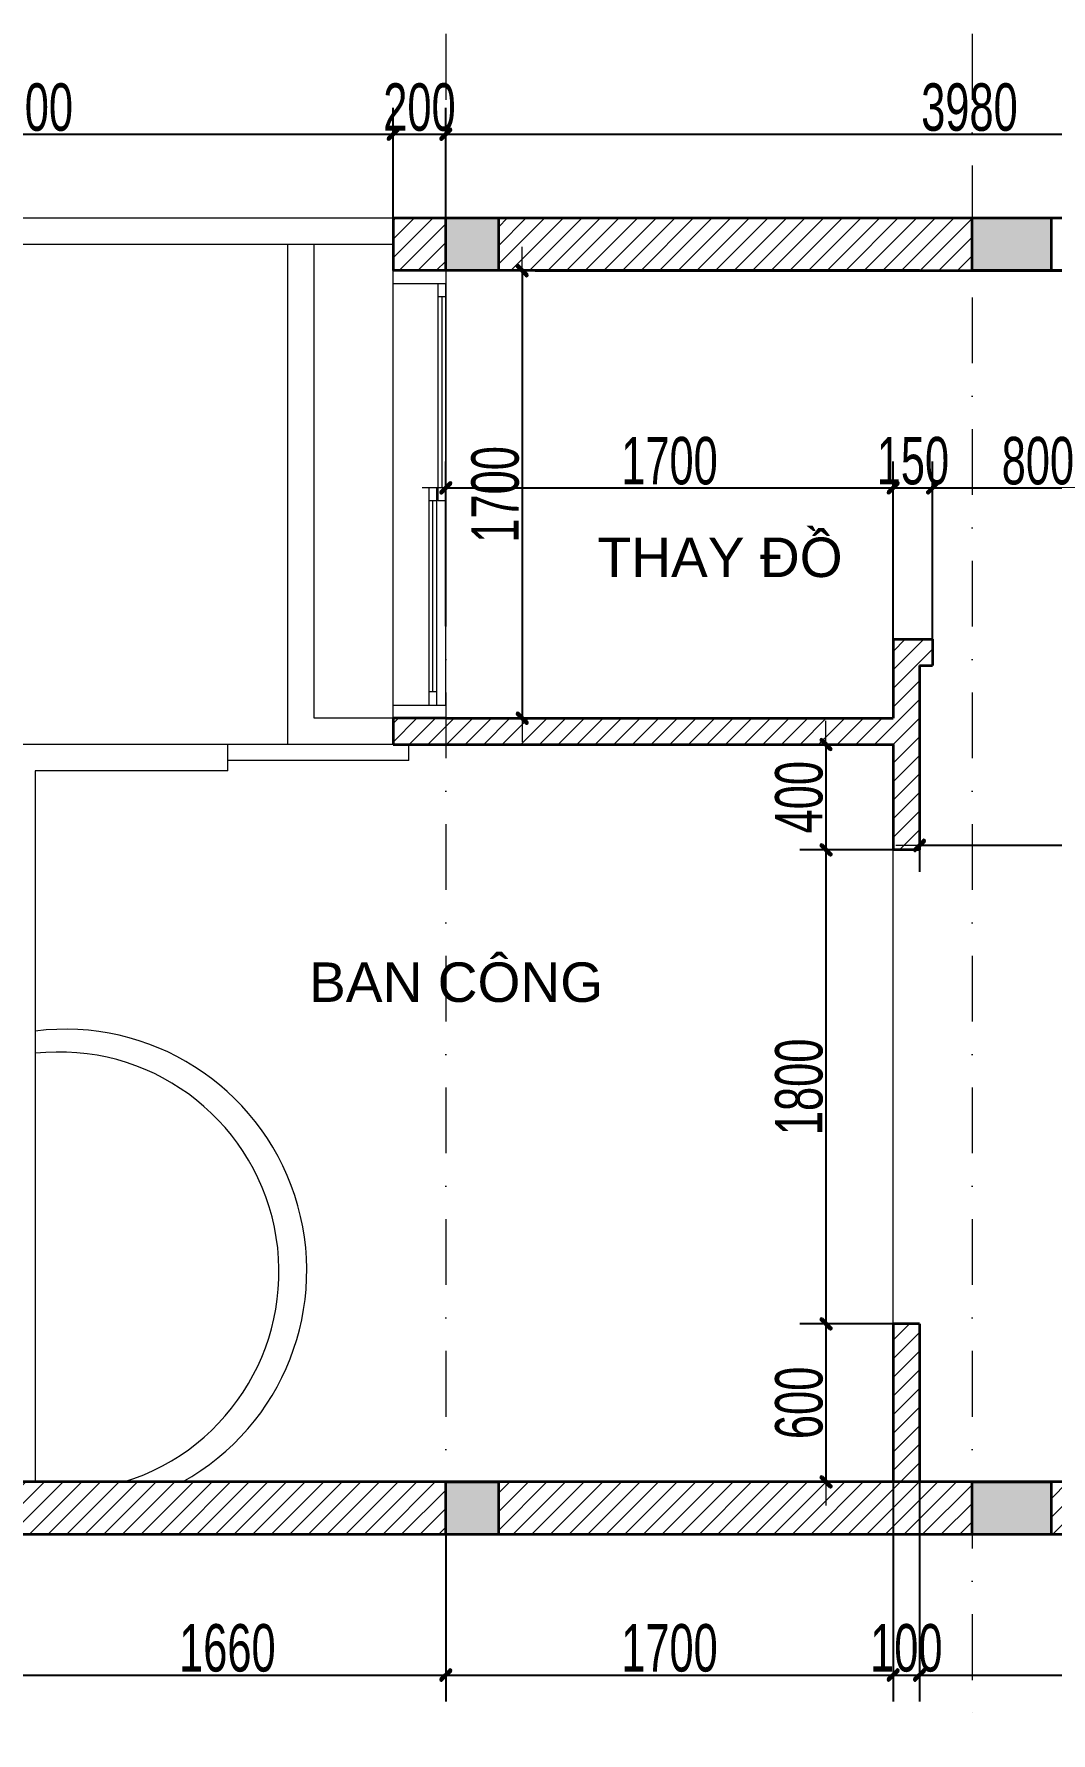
# Model space of a CAD drawing. Header units: inches. Extents: x 921646 to 2157952, y -92667 to 262089.
# Drawn here: x 1986629 to 1990494, y 117313 to 123766 of the extents above; entities that cross this region are included whole.
import ezdxf
from ezdxf.enums import TextEntityAlignment as Align

# ---------------------------------------------------------------- set-up
doc = ezdxf.new("R2010")
doc.units = ezdxf.units.IN
doc.header["$MEASUREMENT"] = 0
doc.linetypes.add('DASHDOT', pattern=[1, 0.5, -0.25, 0, -0.25])
doc.layers.get('0').update_dxf_attribs({"lineweight": 9})
doc.layers.get('DEFPOINTS').update_dxf_attribs({"lineweight": 9})
for name, color, linetype, lineweight in [('00 gach chiu lua', 30, 'Continuous', 13), ('01-WALL', 10, 'Continuous', 35), ('04-TRUC', 40, 'DASHDOT', 9), ('09-DIMOUT', 251, 'Continuous', 9), ('13-VATDUNG', 104, 'Continuous', 13)]:
    doc.layers.add(name, color=color, linetype=linetype, lineweight=lineweight)
doc.layers.add('02-TEXT', color=7, linetype='Continuous')
doc.styles.add('C', font='VHARIAL.TTF')
doc.styles.add('KICHTHUOC', font='VHELVCN.TTF', dxfattribs={"width": 0.8})
doc.styles.add('KS Sophia 191015$0$GHICHU-C', font='arial.ttf', dxfattribs={"width": 0.7})
doc.dimstyles.new('Copy of 100', dxfattribs={"dimscale": 100, "dimtxt": 1.8, "dimasz": 0.003, "dimexe": 1, "dimexo": 0, "dimgap": 0.1, "dimtad": 1, "dimdec": 0, "dimdsep": 46, "dimtxsty": 'KICHTHUOC', "dimblk": '1A', "dimcen": 0.001, "dimdle": 1.5, "dimclrt": 3, "dimadec": 0, "dimazin": 0, "dimtfac": 1, "dimtdec": 0, "dimtix": 1, "dimtmove": 2, "dimatfit": 3, "dimldrblk": '1A', "dimfxl": 1, "dimtolj": 1, "dimtzin": 0, "dimarcsym": 0})

# ---------------------------------------------------------------- blocks, each defined once
blk = doc.blocks.new('DDDD')
at = {"layer": '09-DIMOUT'}
h = blk.add_hatch(color=256, dxfattribs=at)
h.dxf.hatch_style = 1
h.paths.add_polyline_path([(1648737.6, 63343.1), (1649037.6, 63343.1), (1649037.6, 63543.1), (1648737.6, 63543.1)])
at = {"layer": '01-WALL'}
blk.add_lwpolyline([(1648737.6, 63343.1), (1649037.6, 63343.1), (1649037.6, 63543.1), (1648737.6, 63543.1)], close=True, dxfattribs=at)
blk = doc.blocks.new('luoi')
at = {"layer": '09-DIMOUT'}
h = blk.add_hatch(color=256, dxfattribs=at)
h.dxf.hatch_style = 1
h.paths.add_polyline_path([(1733121.8, 129394.3), (1733321.8, 129394.3), (1733321.8, 129594.3), (1733121.8, 129594.3)])
h = blk.add_hatch(color=256, dxfattribs=at)
h.dxf.hatch_style = 1
h.paths.add_polyline_path([(1733121.8, 124594.3), (1733321.8, 124594.3), (1733321.8, 124794.3), (1733121.8, 124794.3)])
at = {"layer": '01-WALL'}
for points in [[(1733121.8, 129594.3), (1733321.8, 129594.3), (1733321.8, 129394.3), (1733121.8, 129394.3)], [(1733121.8, 124794.3), (1733321.8, 124794.3), (1733321.8, 124594.3), (1733121.8, 124594.3)]]:
    blk.add_lwpolyline(points, close=True, dxfattribs=at)
at = {"layer": '04-TRUC', "ltscale": 500}
for p, q in [((1733121.8, 130292.8), (1733121.8, 124070.8)), ((1735121.8, 130292.8), (1735121.8, 123840.5)), ((1728931.1, 129594.3), (1752564.3, 129594.3)), ((1728830.4, 124594.3), (1752564.3, 124594.3))]:
    blk.add_line(p, q, dxfattribs=at)
at = {"layer": '09-DIMOUT', "xscale": -1, "rotation": 180}
for p in [(86384.2, 192937.4), (86384.2, 188137.4)]:
    blk.add_blockref('DDDD', p, dxfattribs=at)
blk = doc.blocks.new('*U885')
for p, q in [((825, 35), (825, 65)), ((825, 65), (1650, 65)), ((875, 35), (875, 65)), ((1600, 35), (1600, 65)), ((50, 30), (875, 30)), ((50, 0), (875, 0)), ((100, 0), (100, 30)), ((825, 35), (1650, 35)), ((825, 0), (825, 30)), ((875, 0), (875, 30))]:
    blk.add_line(p, q)
at = {"color": 8}
for p, q in [((100, 15), (825, 15)), ((875, 50), (1600, 50))]:
    blk.add_line(p, q, dxfattribs=at)
for points in [[(0, 0), (50, 0), (50, 200), (0, 200)], [(1650, 0), (1700, 0), (1700, 200), (1650, 200)]]:
    blk.add_lwpolyline(points, close=True)
for points in [[(1650, 200), (50, 200)], [(1650, 0), (50, 0)]]:
    blk.add_lwpolyline(points)
at = {"style": 'KS Sophia 191015$0$GHICHU-C', "flags": 1}
for tag, p in [('TEN_CUA', (450, -73.9)), ('KICH_THUOC', (450, -189.6)), ('QUI_CACH', (450, -310.8))]:
    blk.add_attdef(tag, text='', height=50, dxfattribs=at).set_placement(p, align=Align.MIDDLE)
blk = doc.blocks.new('tuong t2')
at = {"layer": '09-DIMOUT'}
h = blk.add_hatch(dxfattribs=at)
h.set_pattern_fill('ANSI31', color=256, scale=400)
h.set_pattern_definition([(45, (-254796.685, -87721.633), (-35.355339, 35.355339), [])])
h.paths.add_polyline_path([(1739597.7, 112789.3), (1735697.7, 112789.3), (1735697.7, 112589.3), (1739597.7, 112589.3)])
h.paths.add_polyline_path([(1735397.7, 112789.3), (1733597.7, 112789.3), (1733597.7, 112589.3), (1735397.7, 112589.3)])
h.paths.add_polyline_path([(1735197.7, 113389.3), (1735097.7, 113389.3), (1735097.7, 112789.3), (1735197.7, 112789.3)])
h.paths.add_polyline_path([(1733397.7, 112789.3), (1731737.7, 112789.3), (1731737.7, 112589.3), (1733397.7, 112589.3)])
h.paths.add_polyline_path([(1733397.7, 115689.3), (1733197.7, 115689.3), (1733197.7, 115589.3), (1733397.7, 115589.3)])
h.paths.add_polyline_path([(1735197.7, 115889.3), (1735247.7, 115889.3), (1735247.7, 115989.3), (1735097.7, 115989.3), (1735097.7, 115689.3), (1733397.7, 115689.3), (1733397.7, 115589.3), (1735097.7, 115589.3), (1735097.7, 115189.3), (1735197.7, 115189.3)])
h.paths.add_polyline_path([(1733397.7, 117389.3), (1733397.7, 117589.3), (1733197.7, 117589.3), (1733197.7, 117389.3), (1733397.7, 117389.3)])
h.paths.add_polyline_path([(1735397.7, 117589.3), (1733597.7, 117589.3), (1733597.7, 117389.3), (1735197.7, 117389.3), (1735397.7, 117389.3)])
h.paths.add_polyline_path([(1739797.7, 115989.3), (1737477.7, 115989.3), (1737477.7, 116089.3), (1737377.7, 116089.3), (1737377.7, 115989.3), (1736047.7, 115989.3), (1736047.7, 115889.3), (1739297.7, 115889.3), (1739297.7, 115739.3), (1739397.7, 115739.3), (1739397.7, 115889.3), (1739797.7, 115889.3)])
h.paths.add_polyline_path([(1737477.7, 117389.3), (1737377.7, 117389.3), (1737377.7, 116789.3), (1737477.7, 116789.3)])
h.paths.add_polyline_path([(1739897.7, 117389.3), (1739797.7, 117389.3), (1739797.7, 115989.3), (1739797.7, 115739.3), (1739897.7, 115739.3)])
h.paths.add_polyline_path([(1739797.7, 117259.3), (1739397.7, 117259.3), (1739397.7, 117389.3), (1739297.7, 117389.3), (1739297.7, 117159.3), (1739797.7, 117159.3)])
h.paths.add_polyline_path([(1739397.7, 114839.3), (1739297.7, 114839.3), (1739297.7, 114289.3), (1739797.7, 114289.3), (1739797.7, 114389.3), (1739397.7, 114389.3)])
h.paths.add_polyline_path([(1743197.7, 112789.3), (1743197.7, 112889.3), (1743097.7, 112889.3), (1743097.7, 112789.3), (1743017.7, 112789.3), (1743017.7, 112875.1), (1742987.2, 112889.3), (1742477.7, 112889.3), (1742477.7, 112789.3), (1742397.7, 112789.3), (1742397.7, 112889.3), (1742297.7, 112889.3), (1742297.7, 112789.3), (1739897.7, 112789.3), (1739897.7, 112589.3), (1743197.7, 112589.3)])
h.paths.add_polyline_path([(1743197.7, 117589.3), (1739897.7, 117589.3), (1739897.7, 117389.3), (1743197.7, 117389.3)])
h.paths.add_polyline_path([(1746797.7, 117589.3), (1743497.7, 117589.3), (1743497.7, 117389.3), (1746797.7, 117389.3)])
h.paths.add_polyline_path([(1746797.7, 112789.3), (1743497.7, 112789.3), (1743497.7, 112589.3), (1746797.7, 112589.3)])
h.paths.add_polyline_path([(1751597.7, 112739.3), (1751547.7, 112739.3), (1751547.7, 113189.3), (1751697.7, 113189.3), (1751697.7, 113289.3), (1751447.7, 113289.3), (1751447.7, 112739.3), (1748547.7, 112739.3), (1748547.7, 113289.3), (1748447.7, 113289.3), (1748447.7, 112789.3), (1747097.7, 112789.3), (1747097.7, 112589.3), (1751597.7, 112589.3)])
h.paths.add_polyline_path([(1751897.7, 114189.3), (1751547.7, 114189.3), (1751547.7, 114089.3), (1751697.7, 114089.3), (1751697.7, 113602.1), (1751897.7, 113602.1)])
h.paths.add_polyline_path([(1751897.7, 113602.1), (1751697.7, 113602.1), (1751697.7, 113289.3), (1751697.7, 112789.3), (1751897.7, 112789.3)])
h.paths.add_polyline_path([(1751047.7, 114189.3), (1750697.7, 114189.3), (1750697.7, 114689.3), (1750597.7, 114689.3), (1750597.7, 114189.3), (1747897.7, 114189.3), (1747897.7, 114089.3), (1748447.7, 114089.3), (1748447.7, 113989.3), (1748547.7, 113989.3), (1748547.7, 114089.3), (1751047.7, 114089.3)])
h.paths.add_polyline_path([(1746897.7, 117389.3), (1746797.7, 117389.3), (1746797.7, 114089.3), (1746897.7, 114089.3)])
h.paths.add_polyline_path([(1746997.7, 114189.3), (1746897.7, 114189.3), (1746897.7, 114089.3), (1746997.7, 114089.3)])
h.paths.add_polyline_path([(1751597.7, 117589.3), (1750697.7, 117589.3), (1747097.7, 117589.3), (1747097.7, 117439.3), (1750597.7, 117439.3), (1750597.7, 116990.2), (1750597.7, 116889.3), (1750697.7, 116889.3), (1750697.7, 117389.3), (1751597.7, 117389.3)])
h.paths.add_polyline_path([(1751897.7, 117389.3), (1751797.7, 117389.3), (1751797.7, 114189.3), (1751897.7, 114189.3)])
h.paths.add_polyline_path([(1739597.7, 117439.3), (1739297.7, 117439.3), (1739297.7, 117389.3), (1739597.7, 117389.3)])
at = {"layer": '01-WALL'}
for p, q in [((1733197.7, 117589.3), (1733197.7, 117389.3)), ((1733197.7, 117589.3), (1750697.7, 117589.3)), ((1733397.7, 117389.3), (1733197.7, 117389.3)), ((1733397.7, 117389.3), (1733397.7, 117389.3)), ((1735197.7, 117389.3), (1733397.7, 117389.3)), ((1737377.7, 117389.3), (1735597.7, 117389.3)), ((1735097.7, 115989.3), (1735247.7, 115989.3)), ((1735097.7, 115989.3), (1735097.7, 115689.3)), ((1735247.7, 115989.3), (1735247.7, 115889.3)), ((1735197.7, 115889.3), (1735247.7, 115889.3)), ((1735197.7, 115889.3), (1735197.7, 115189.3)), ((1733197.7, 115689.3), (1733197.7, 115589.3)), ((1733397.7, 115689.3), (1733197.7, 115689.3)), ((1733397.7, 115689.3), (1733397.7, 115689.3)), ((1733397.7, 115689.3), (1735097.7, 115689.3)), ((1733197.7, 115589.3), (1735097.7, 115589.3)), ((1735097.7, 115589.3), (1735097.7, 115189.3)), ((1735197.7, 115189.3), (1735097.7, 115189.3)), ((1735097.7, 113389.3), (1735097.7, 112789.3)), ((1735197.7, 113389.3), (1735097.7, 113389.3)), ((1735197.7, 113389.3), (1735197.7, 112789.3)), ((1742297.7, 112789.3), (1731737.7, 112789.3)), ((1751897.7, 112589.3), (1731737.7, 112589.3))]:
    blk.add_line(p, q, dxfattribs=at)
at = {"layer": '09-DIMOUT'}
for p, q in [((1730397.7, 117589.3), (1733197.7, 117589.3)), ((1730497.7, 117489.3), (1733197.7, 117489.3)), ((1732797.7, 115589.3), (1732797.7, 117489.3)), ((1732897.7, 115689.3), (1732897.7, 117489.3)), ((1733197.7, 115689.3), (1732897.7, 115689.3)), ((1733197.7, 115589.3), (1731737.7, 115589.3)), ((1732568.9, 115489.3), (1732568.9, 115589.3)), ((1733197.7, 115589.3), (1732797.7, 115589.3)), ((1733257.7, 115529.3), (1733257.7, 115589.3)), ((1733257.7, 115529.3), (1732568.9, 115529.3)), ((1732568.9, 115489.3), (1731837.7, 115489.3)), ((1731837.7, 115489.3), (1731837.7, 112789.3))]:
    blk.add_line(p, q, dxfattribs=at)
for centre, radius, start, end in [((1731952.2, 113591.1), 917.2, 299.05551, 97.17305), ((1731929, 113587.1), 834.7, 287.12307, 96.28087)]:
    blk.add_arc(centre, radius, start, end, dxfattribs=at)
blk = doc.blocks.new('KTHUOC')
blk.add_hatch(color=256).paths.add_polyline_path([(-71, -42), (42, 71, -1), (71, 42), (-42, -71, -1)])
for p, q in [((-14, 14), (14, -14)), ((0, -200), (0, 200)), ((-300, 0), (300, 0))]:
    blk.add_line(p, q)
for points in [[(42, 71), (-71, -42)], [(-42, -71), (71, 42)]]:
    blk.add_lwpolyline(points)
for centre, start, end in [((57, 57), 315, 135), ((-57, -57), 135, 315)]:
    blk.add_arc(centre, 20, start, end)
blk = doc.blocks.new('1A')
at = {"layer": '00 gach chiu lua'}
blk.add_blockref('KTHUOC', (0, 0), dxfattribs=at)
blk = doc.blocks.new('*D255')
at = {"layer": '09-DIMOUT', "color": 0, "lineweight": -2, "transparency": 16777216}
for p, q in [((1988194.4, 122867.2), (1988584.6, 122867.2)), ((1988484.6, 122866.9), (1988484.6, 121167.5)), ((1988194.4, 121167.2), (1988584.6, 121167.2))]:
    blk.add_line(p, q, dxfattribs=at)
at = {"layer": 'DEFPOINTS', "color": 0, "transparency": 16777216}
for p in [(1988194.4, 122867.2), (1988194.4, 121167.2), (1988484.6, 121167.2)]:
    blk.add_point(p, dxfattribs=at)
at = {"layer": '09-DIMOUT', "color": 0, "lineweight": -2, "transparency": 16777216, "xscale": 0.3, "yscale": 0.3, "zscale": 0.3}
for p, rotation in [((1988484.6, 122867.2), 90), ((1988484.6, 121167.2), 270)]:
    blk.add_blockref('1A', p, dxfattribs=dict(at, rotation=rotation))
at = {"layer": '09-DIMOUT', "color": 3, "transparency": 16777216, "insert": (1988382.7, 122017.2), "char_height": 180, "attachment_point": 5, "rotation": 90, "style": 'KICHTHUOC'}
blk.add_mtext('\\A1;1700', dxfattribs=at)
blk = doc.blocks.new('*D256')
at = {"layer": '09-DIMOUT', "color": 0, "lineweight": -2, "transparency": 16777216}
for p, q in [((1985194.4, 123067.2), (1985194.4, 123485)), ((1987994.4, 123067.2), (1987994.4, 123485)), ((1985194.7, 123385), (1987994.1, 123385))]:
    blk.add_line(p, q, dxfattribs=at)
at = {"layer": 'DEFPOINTS', "color": 0, "transparency": 16777216}
for p in [(1987994.4, 123385), (1985194.4, 123067.2), (1987994.4, 123067.2)]:
    blk.add_point(p, dxfattribs=at)
at = {"layer": '09-DIMOUT', "color": 0, "lineweight": -2, "transparency": 16777216, "xscale": 0.3, "yscale": 0.3, "zscale": 0.3, "rotation": 180}
blk.add_blockref('1A', (1985194.4, 123385), dxfattribs=at)
at = {"layer": '09-DIMOUT', "color": 0, "lineweight": -2, "transparency": 16777216, "xscale": 0.3, "yscale": 0.3, "zscale": 0.3}
blk.add_blockref('1A', (1987994.4, 123385), dxfattribs=at)
at = {"layer": '09-DIMOUT', "color": 3, "transparency": 16777216, "insert": (1986594.4, 123487), "char_height": 180, "attachment_point": 5, "style": 'KICHTHUOC'}
blk.add_mtext('\\A1;2800', dxfattribs=at)
blk = doc.blocks.new('*D257')
at = {"layer": '09-DIMOUT', "color": 0, "lineweight": -2, "transparency": 16777216}
for p, q in [((1987994.4, 123067.2), (1987994.4, 123485)), ((1988194.4, 123067.2), (1988194.4, 123485)), ((1987994.1, 123385), (1987993.8, 123385)), ((1987994.4, 123385), (1988194.4, 123385)), ((1988194.7, 123385), (1988195, 123385))]:
    blk.add_line(p, q, dxfattribs=at)
at = {"layer": 'DEFPOINTS', "color": 0, "transparency": 16777216}
for p in [(1988194.4, 123385), (1987994.4, 123067.2), (1988194.4, 123067.2)]:
    blk.add_point(p, dxfattribs=at)
at = {"layer": '09-DIMOUT', "color": 0, "lineweight": -2, "transparency": 16777216, "xscale": 0.3, "yscale": 0.3, "zscale": 0.3}
blk.add_blockref('1A', (1987994.4, 123385), dxfattribs=at)
at = {"layer": '09-DIMOUT', "color": 0, "lineweight": -2, "transparency": 16777216, "xscale": 0.3, "yscale": 0.3, "zscale": 0.3, "rotation": 180}
blk.add_blockref('1A', (1988194.4, 123385), dxfattribs=at)
at = {"layer": '09-DIMOUT', "color": 3, "transparency": 16777216, "insert": (1988094.4, 123487), "char_height": 180, "attachment_point": 5, "style": 'KICHTHUOC'}
blk.add_mtext('\\A1;200', dxfattribs=at)
blk = doc.blocks.new('*D258')
at = {"layer": '09-DIMOUT', "color": 0, "lineweight": -2, "transparency": 16777216}
for p, q in [((1988194.4, 123067.2), (1988194.4, 123485)), ((1992174.4, 122867.2), (1992174.4, 123485)), ((1988194.7, 123385), (1992174.1, 123385))]:
    blk.add_line(p, q, dxfattribs=at)
at = {"layer": 'DEFPOINTS', "color": 0, "transparency": 16777216}
for p in [(1992174.4, 123385), (1988194.4, 123067.2), (1992174.4, 122867.2)]:
    blk.add_point(p, dxfattribs=at)
at = {"layer": '09-DIMOUT', "color": 0, "lineweight": -2, "transparency": 16777216, "xscale": 0.3, "yscale": 0.3, "zscale": 0.3, "rotation": 180}
blk.add_blockref('1A', (1988194.4, 123385), dxfattribs=at)
at = {"layer": '09-DIMOUT', "color": 0, "lineweight": -2, "transparency": 16777216, "xscale": 0.3, "yscale": 0.3, "zscale": 0.3}
blk.add_blockref('1A', (1992174.4, 123385), dxfattribs=at)
at = {"layer": '09-DIMOUT', "color": 3, "transparency": 16777216, "insert": (1990184.4, 123487), "char_height": 180, "attachment_point": 5, "style": 'KICHTHUOC'}
blk.add_mtext('\\A1;3980', dxfattribs=at)
blk = doc.blocks.new('*D271')
at = {"layer": '09-DIMOUT', "color": 0, "lineweight": -2, "transparency": 16777216}
for p, q in [((1986534.4, 118067.2), (1986534.4, 117433.7)), ((1988194.4, 118067.2), (1988194.4, 117433.7)), ((1986534.7, 117533.7), (1988194.1, 117533.7))]:
    blk.add_line(p, q, dxfattribs=at)
at = {"layer": 'DEFPOINTS', "color": 0, "transparency": 16777216}
for p in [(1986534.4, 118067.2), (1988194.4, 118067.2), (1988194.4, 117533.7)]:
    blk.add_point(p, dxfattribs=at)
at = {"layer": '09-DIMOUT', "color": 0, "lineweight": -2, "transparency": 16777216, "xscale": 0.3, "yscale": 0.3, "zscale": 0.3, "rotation": 180}
blk.add_blockref('1A', (1986534.4, 117533.7), dxfattribs=at)
at = {"layer": '09-DIMOUT', "color": 0, "lineweight": -2, "transparency": 16777216, "xscale": 0.3, "yscale": 0.3, "zscale": 0.3}
blk.add_blockref('1A', (1988194.4, 117533.7), dxfattribs=at)
at = {"layer": '09-DIMOUT', "color": 3, "transparency": 16777216, "insert": (1987364.4, 117635.7), "char_height": 180, "attachment_point": 5, "style": 'KICHTHUOC'}
blk.add_mtext('\\A1;1660', dxfattribs=at)
blk = doc.blocks.new('*D272')
at = {"layer": '09-DIMOUT', "color": 0, "lineweight": -2, "transparency": 16777216}
for p, q in [((1989894.4, 118267.2), (1989894.4, 117433.7)), ((1988194.4, 118067.2), (1988194.4, 117433.7)), ((1988194.7, 117533.7), (1989894.1, 117533.7))]:
    blk.add_line(p, q, dxfattribs=at)
at = {"layer": 'DEFPOINTS', "color": 0, "transparency": 16777216}
for p in [(1989894.4, 118267.2), (1988194.4, 118067.2), (1989894.4, 117533.7)]:
    blk.add_point(p, dxfattribs=at)
at = {"layer": '09-DIMOUT', "color": 0, "lineweight": -2, "transparency": 16777216, "xscale": 0.3, "yscale": 0.3, "zscale": 0.3, "rotation": 180}
blk.add_blockref('1A', (1988194.4, 117533.7), dxfattribs=at)
at = {"layer": '09-DIMOUT', "color": 0, "lineweight": -2, "transparency": 16777216, "xscale": 0.3, "yscale": 0.3, "zscale": 0.3}
blk.add_blockref('1A', (1989894.4, 117533.7), dxfattribs=at)
at = {"layer": '09-DIMOUT', "color": 3, "transparency": 16777216, "insert": (1989044.4, 117635.7), "char_height": 180, "attachment_point": 5, "style": 'KICHTHUOC'}
blk.add_mtext('\\A1;1700', dxfattribs=at)
blk = doc.blocks.new('*D273')
at = {"layer": '09-DIMOUT', "color": 0, "lineweight": -2, "transparency": 16777216}
for p, q in [((1989894.4, 118267.2), (1989894.4, 117433.7)), ((1989994.4, 118267.2), (1989994.4, 117433.7)), ((1989894.1, 117533.7), (1989893.8, 117533.7)), ((1989894.4, 117533.7), (1989994.4, 117533.7)), ((1989994.7, 117533.7), (1989995, 117533.7))]:
    blk.add_line(p, q, dxfattribs=at)
at = {"layer": 'DEFPOINTS', "color": 0, "transparency": 16777216}
for p in [(1989894.4, 118267.2), (1989994.4, 118267.2), (1989994.4, 117533.7)]:
    blk.add_point(p, dxfattribs=at)
at = {"layer": '09-DIMOUT', "color": 0, "lineweight": -2, "transparency": 16777216, "xscale": 0.3, "yscale": 0.3, "zscale": 0.3}
blk.add_blockref('1A', (1989894.4, 117533.7), dxfattribs=at)
at = {"layer": '09-DIMOUT', "color": 0, "lineweight": -2, "transparency": 16777216, "xscale": 0.3, "yscale": 0.3, "zscale": 0.3, "rotation": 180}
blk.add_blockref('1A', (1989994.4, 117533.7), dxfattribs=at)
at = {"layer": '09-DIMOUT', "color": 3, "transparency": 16777216, "insert": (1989944.4, 117635.7), "char_height": 180, "attachment_point": 5, "style": 'KICHTHUOC'}
blk.add_mtext('\\A1;100', dxfattribs=at)
blk = doc.blocks.new('*D274')
at = {"layer": '09-DIMOUT', "color": 0, "lineweight": -2, "transparency": 16777216}
for p, q in [((1989994.4, 118267.2), (1989994.4, 117433.7)), ((1994594.4, 118067.2), (1994594.4, 117433.7)), ((1989994.7, 117533.7), (1994594.1, 117533.7))]:
    blk.add_line(p, q, dxfattribs=at)
at = {"layer": 'DEFPOINTS', "color": 0, "transparency": 16777216}
for p in [(1989994.4, 118267.2), (1994594.4, 118067.2), (1994594.4, 117533.7)]:
    blk.add_point(p, dxfattribs=at)
at = {"layer": '09-DIMOUT', "color": 0, "lineweight": -2, "transparency": 16777216, "xscale": 0.3, "yscale": 0.3, "zscale": 0.3, "rotation": 180}
blk.add_blockref('1A', (1989994.4, 117533.7), dxfattribs=at)
at = {"layer": '09-DIMOUT', "color": 0, "lineweight": -2, "transparency": 16777216, "xscale": 0.3, "yscale": 0.3, "zscale": 0.3}
blk.add_blockref('1A', (1994594.4, 117533.7), dxfattribs=at)
at = {"layer": '09-DIMOUT', "color": 3, "transparency": 16777216, "insert": (1992294.4, 117635.7), "char_height": 180, "attachment_point": 5, "style": 'KICHTHUOC'}
blk.add_mtext('\\A1;4600', dxfattribs=at)
blk = doc.blocks.new('*D283')
at = {"layer": '09-DIMOUT', "color": 0, "lineweight": -2, "transparency": 16777216}
for p, q in [((1988194.4, 121517.2), (1988194.4, 122142.2)), ((1989894.4, 121467.2), (1989894.4, 122142.2)), ((1988194.7, 122042.2), (1989894.1, 122042.2))]:
    blk.add_line(p, q, dxfattribs=at)
at = {"layer": 'DEFPOINTS', "color": 0, "transparency": 16777216}
for p in [(1989894.4, 122042.2), (1988194.4, 121517.2), (1989894.4, 121467.2)]:
    blk.add_point(p, dxfattribs=at)
at = {"layer": '09-DIMOUT', "color": 0, "lineweight": -2, "transparency": 16777216, "xscale": 0.3, "yscale": 0.3, "zscale": 0.3, "rotation": 180}
blk.add_blockref('1A', (1988194.4, 122042.2), dxfattribs=at)
at = {"layer": '09-DIMOUT', "color": 0, "lineweight": -2, "transparency": 16777216, "xscale": 0.3, "yscale": 0.3, "zscale": 0.3}
blk.add_blockref('1A', (1989894.4, 122042.2), dxfattribs=at)
at = {"layer": '09-DIMOUT', "color": 3, "transparency": 16777216, "insert": (1989044.4, 122144.1), "char_height": 180, "attachment_point": 5, "style": 'KICHTHUOC'}
blk.add_mtext('\\A1;1700', dxfattribs=at)
blk = doc.blocks.new('*D284')
at = {"layer": '09-DIMOUT', "color": 0, "lineweight": -2, "transparency": 16777216}
for p, q in [((1989894.4, 121467.2), (1989894.4, 122142.2)), ((1990044.4, 121467.2), (1990044.4, 122142.2)), ((1989894.1, 122042.2), (1989893.8, 122042.2)), ((1989894.4, 122042.2), (1990044.4, 122042.2)), ((1990044.7, 122042.2), (1990045, 122042.2))]:
    blk.add_line(p, q, dxfattribs=at)
at = {"layer": 'DEFPOINTS', "color": 0, "transparency": 16777216}
for p in [(1990044.4, 122042.2), (1989894.4, 121467.2), (1990044.4, 121467.2)]:
    blk.add_point(p, dxfattribs=at)
at = {"layer": '09-DIMOUT', "color": 0, "lineweight": -2, "transparency": 16777216, "xscale": 0.3, "yscale": 0.3, "zscale": 0.3}
blk.add_blockref('1A', (1989894.4, 122042.2), dxfattribs=at)
at = {"layer": '09-DIMOUT', "color": 0, "lineweight": -2, "transparency": 16777216, "xscale": 0.3, "yscale": 0.3, "zscale": 0.3, "rotation": 180}
blk.add_blockref('1A', (1990044.4, 122042.2), dxfattribs=at)
at = {"layer": '09-DIMOUT', "color": 3, "transparency": 16777216, "insert": (1989969.4, 122144.1), "char_height": 180, "attachment_point": 5, "style": 'KICHTHUOC'}
blk.add_mtext('\\A1;150', dxfattribs=at)
blk = doc.blocks.new('*D285')
at = {"layer": '09-DIMOUT', "color": 0, "lineweight": -2, "transparency": 16777216}
for p, q in [((1990044.4, 121467.2), (1990044.4, 122142.2)), ((1990844.4, 121467.2), (1990844.4, 122142.2)), ((1990044.7, 122042.2), (1990844.1, 122042.2))]:
    blk.add_line(p, q, dxfattribs=at)
at = {"layer": 'DEFPOINTS', "color": 0, "transparency": 16777216}
for p in [(1990844.4, 122042.2), (1990044.4, 121467.2), (1990844.4, 121467.2)]:
    blk.add_point(p, dxfattribs=at)
at = {"layer": '09-DIMOUT', "color": 0, "lineweight": -2, "transparency": 16777216, "xscale": 0.3, "yscale": 0.3, "zscale": 0.3, "rotation": 180}
blk.add_blockref('1A', (1990044.4, 122042.2), dxfattribs=at)
at = {"layer": '09-DIMOUT', "color": 0, "lineweight": -2, "transparency": 16777216, "xscale": 0.3, "yscale": 0.3, "zscale": 0.3}
blk.add_blockref('1A', (1990844.4, 122042.2), dxfattribs=at)
at = {"layer": '09-DIMOUT', "color": 3, "transparency": 16777216, "insert": (1990444.4, 122144.1), "char_height": 180, "attachment_point": 5, "style": 'KICHTHUOC'}
blk.add_mtext('\\A1;800', dxfattribs=at)
blk = doc.blocks.new('*D297')
at = {"layer": '09-DIMOUT', "color": 0, "lineweight": -2, "transparency": 16777216}
for p, q in [((1989894.4, 121067.2), (1989539.2, 121067.2)), ((1989639.2, 121066.9), (1989639.2, 120667.5)), ((1989894.4, 120667.2), (1989539.2, 120667.2))]:
    blk.add_line(p, q, dxfattribs=at)
at = {"layer": 'DEFPOINTS', "color": 0, "transparency": 16777216}
for p in [(1989894.4, 121067.2), (1989639.2, 120667.2), (1989894.4, 120667.2)]:
    blk.add_point(p, dxfattribs=at)
at = {"layer": '09-DIMOUT', "color": 0, "lineweight": -2, "transparency": 16777216, "xscale": 0.3, "yscale": 0.3, "zscale": 0.3}
for p, rotation in [((1989639.2, 121067.2), 90), ((1989639.2, 120667.2), 270)]:
    blk.add_blockref('1A', p, dxfattribs=dict(at, rotation=rotation))
at = {"layer": '09-DIMOUT', "color": 3, "transparency": 16777216, "insert": (1989537.2, 120867.2), "char_height": 180, "attachment_point": 5, "rotation": 90, "style": 'KICHTHUOC'}
blk.add_mtext('\\A1;400', dxfattribs=at)
blk = doc.blocks.new('*D298')
at = {"layer": '09-DIMOUT', "color": 0, "lineweight": -2, "transparency": 16777216}
for p, q in [((1989894.4, 120667.2), (1989539.2, 120667.2)), ((1989639.2, 120666.9), (1989639.2, 118867.5)), ((1989894.4, 118867.2), (1989539.2, 118867.2))]:
    blk.add_line(p, q, dxfattribs=at)
at = {"layer": 'DEFPOINTS', "color": 0, "transparency": 16777216}
for p in [(1989894.4, 120667.2), (1989639.2, 118867.2), (1989894.4, 118867.2)]:
    blk.add_point(p, dxfattribs=at)
at = {"layer": '09-DIMOUT', "color": 0, "lineweight": -2, "transparency": 16777216, "xscale": 0.3, "yscale": 0.3, "zscale": 0.3}
for p, rotation in [((1989639.2, 120667.2), 90), ((1989639.2, 118867.2), 270)]:
    blk.add_blockref('1A', p, dxfattribs=dict(at, rotation=rotation))
at = {"layer": '09-DIMOUT', "color": 3, "transparency": 16777216, "insert": (1989537.2, 119767.2), "char_height": 180, "attachment_point": 5, "rotation": 90, "style": 'KICHTHUOC'}
blk.add_mtext('\\A1;1800', dxfattribs=at)
blk = doc.blocks.new('*D299')
at = {"layer": '09-DIMOUT', "color": 0, "lineweight": -2, "transparency": 16777216}
for p, q in [((1989894.4, 118867.2), (1989539.2, 118867.2)), ((1989639.2, 118866.9), (1989639.2, 118267.5)), ((1989894.4, 118267.2), (1989539.2, 118267.2))]:
    blk.add_line(p, q, dxfattribs=at)
at = {"layer": 'DEFPOINTS', "color": 0, "transparency": 16777216}
for p in [(1989894.4, 118867.2), (1989639.2, 118267.2), (1989894.4, 118267.2)]:
    blk.add_point(p, dxfattribs=at)
at = {"layer": '09-DIMOUT', "color": 0, "lineweight": -2, "transparency": 16777216, "xscale": 0.3, "yscale": 0.3, "zscale": 0.3}
for p, rotation in [((1989639.2, 118867.2), 90), ((1989639.2, 118267.2), 270)]:
    blk.add_blockref('1A', p, dxfattribs=dict(at, rotation=rotation))
at = {"layer": '09-DIMOUT', "color": 3, "transparency": 16777216, "insert": (1989537.2, 118567.2), "char_height": 180, "attachment_point": 5, "rotation": 90, "style": 'KICHTHUOC'}
blk.add_mtext('\\A1;600', dxfattribs=at)
blk = doc.blocks.new('*D303')
at = {"layer": '09-DIMOUT', "color": 0, "lineweight": -2, "transparency": 16777216}
for p, q in [((1989994.4, 121217.2), (1989994.4, 120584.4)), ((1994094.4, 121217.2), (1994094.4, 120584.4)), ((1994094.1, 120684.4), (1989994.7, 120684.4))]:
    blk.add_line(p, q, dxfattribs=at)
at = {"layer": 'DEFPOINTS', "color": 0, "transparency": 16777216}
for p in [(1989994.4, 121217.2), (1994094.4, 121217.2), (1989994.4, 120684.4)]:
    blk.add_point(p, dxfattribs=at)
at = {"layer": '09-DIMOUT', "color": 0, "lineweight": -2, "transparency": 16777216, "xscale": 0.3, "yscale": 0.3, "zscale": 0.3, "rotation": 180}
blk.add_blockref('1A', (1989994.4, 120684.4), dxfattribs=at)
at = {"layer": '09-DIMOUT', "color": 0, "lineweight": -2, "transparency": 16777216, "xscale": 0.3, "yscale": 0.3, "zscale": 0.3}
blk.add_blockref('1A', (1994094.4, 120684.4), dxfattribs=at)
at = {"layer": '09-DIMOUT', "color": 3, "transparency": 16777216, "insert": (1992044.4, 120786.3), "char_height": 180, "attachment_point": 5, "style": 'KICHTHUOC'}
blk.add_mtext('\\A1;4100', dxfattribs=at)

msp = doc.modelspace()

# ---------------------------------------------------------------- linework, layer by layer
at = {"layer": '01-WALL'}
msp.add_line((1988534.4, 122867.2), (1992264.4, 122867.2), dxfattribs=at)
at = {"layer": '09-DIMOUT'}
msp.add_line((1989894.4, 118867.2), (1989894.4, 120667.2), dxfattribs=at)

# ---------------------------------------------------------------- block references
at = {"layer": '01-WALL'}
msp.add_blockref('luoi', (255072.6, -6527), dxfattribs=at)
at = {"layer": '13-VATDUNG'}
msp.add_blockref('tuong t2', (254796.7, 5477.9), dxfattribs=at)
at = {"layer": '13-VATDUNG', "xscale": -1, "rotation": 90}
msp.add_blockref('*U885', (1988194.4, 122867.2), dxfattribs=at)

# ---------------------------------------------------------------- texts
at = {"layer": '02-TEXT', "style": 'C'}
for s, p in [('THAY §å', (1989236.6, 121703.4)), ('BAN C¤NG', (1988233.4, 120089.8))]:
    msp.add_text(s, height=150, dxfattribs=at).set_placement(p, align=Align.CENTER)

# ---------------------------------------------------------------- dimensions: what is measured, and where the dimension line sits
at = {"layer": '09-DIMOUT'}
for base, p1, p2, picture, middle in [((1987994.4, 123385), (1985194.4, 123067.2), (1987994.4, 123067.2), '*D256', (1986594.4, 123487)), ((1988194.4, 123385), (1987994.4, 123067.2), (1988194.4, 123067.2), '*D257', (1988094.4, 123487)), ((1992174.4, 123385), (1988194.4, 123067.2), (1992174.4, 122867.2), '*D258', (1990184.4, 123487)), ((1989894.4, 122042.2), (1988194.4, 121517.2), (1989894.4, 121467.2), '*D283', (1989044.4, 122144.1)), ((1990044.4, 122042.2), (1989894.4, 121467.2), (1990044.4, 121467.2), '*D284', (1989969.4, 122144.1)), ((1990844.4, 122042.2), (1990044.4, 121467.2), (1990844.4, 121467.2), '*D285', (1990444.4, 122144.1)), ((1989994.4, 120684.4), (1994094.4, 121217.2), (1989994.4, 121217.2), '*D303', (1992044.4, 120786.3)), ((1989894.4, 117533.7), (1988194.4, 118067.2), (1989894.4, 118267.2), '*D272', (1989044.4, 117635.7)), ((1989994.4, 117533.7), (1989894.4, 118267.2), (1989994.4, 118267.2), '*D273', (1989944.4, 117635.7)), ((1994594.4, 117533.7), (1989994.4, 118267.2), (1994594.4, 118067.2), '*D274', (1992294.4, 117635.7)), ((1988194.4, 117533.7), (1986534.4, 118067.2), (1988194.4, 118067.2), '*D271', (1987364.4, 117635.7))]:
    dim = msp.add_linear_dim(base=base, p1=p1, p2=p2, dimstyle='Copy of 100', dxfattribs=at)
    dim.commit()
    dim.dimension.update_dxf_attribs({"geometry": picture, "text_midpoint": middle})
for base, p1, p2, picture, middle in [((1988484.6, 121167.2), (1988194.4, 122867.2), (1988194.4, 121167.2), '*D255', (1988382.7, 122017.2)), ((1989639.2, 120667.2), (1989894.4, 121067.2), (1989894.4, 120667.2), '*D297', (1989537.2, 120867.2)), ((1989639.2, 118867.2), (1989894.4, 120667.2), (1989894.4, 118867.2), '*D298', (1989537.2, 119767.2)), ((1989639.2, 118267.2), (1989894.4, 118867.2), (1989894.4, 118267.2), '*D299', (1989537.2, 118567.2))]:
    dim = msp.add_linear_dim(base=base, p1=p1, p2=p2, angle=90, dimstyle='Copy of 100', dxfattribs=at)
    dim.commit()
    dim.dimension.update_dxf_attribs({"geometry": picture, "text_midpoint": middle})

doc.saveas('drawing.dxf')
